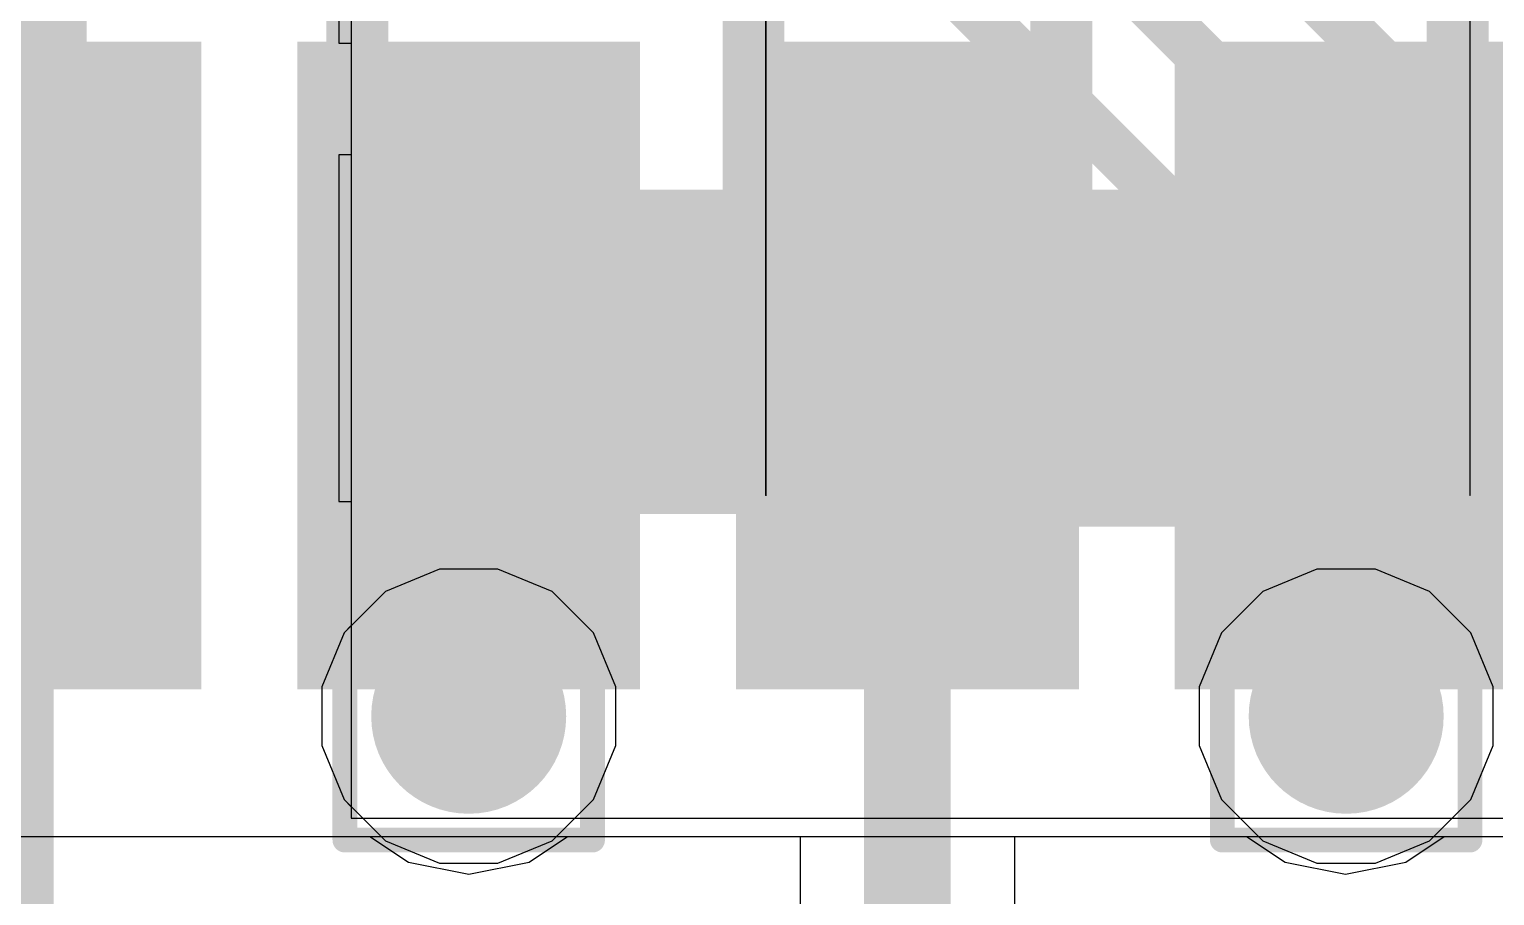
# Model space of a CAD drawing. Header units: inches. Extents: x -6 to 283, y -12 to 154.
# Drawn here: x 24.294 to 27.3, y 6.018 to 7.795 of the extents above; entities that cross this region are included whole.
import ezdxf

# ---------------------------------------------------------------- set-up
doc = ezdxf.new("R2010")
doc.units = ezdxf.units.IN
for name, color, linetype in [('Bottom Layer', 5, 'Continuous'), ('Bottom Overlay', 54, 'Continuous'), ('Bottom Paste', 16, 'Continuous'), ('Bottom Solder', 6, 'Continuous'), ('Drill Drawing', 1, 'Continuous'), ('GND-1', 16, 'Continuous'), ('GND-2', 90, 'Continuous'), ('GND-3', 216, 'Continuous'), ('GND-4', 54, 'Continuous'), ('PWR-1', 156, 'Continuous'), ('PWR-2', 130, 'Continuous'), ('Signal L1', 76, 'Continuous'), ('Signal L2', 6, 'Continuous'), ('Top Layer', 1, 'Continuous'), ('Top Paste', 8, 'Continuous'), ('Top Solder', 216, 'Continuous'), ('Via Holes', 16, 'Continuous')]:
    doc.layers.add(name, color=color, linetype=linetype)

# ---------------------------------------------------------------- blocks, each defined once
blk = doc.blocks.new('AP6275S__49')
at = {"layer": 'Top Layer'}
for points in [[(-2, -5.6275), (-2, -6.7525), (-2.5, -6.7525), (-2.5, -5.6275)], [(-1.1, -5.6275), (-1.1, -6.7525), (-1.6, -6.7525), (-1.6, -5.6275)], [(-0.2, -5.6275), (-0.2, -6.7525), (-0.7, -6.7525), (-0.7, -5.6275)], [(0.7, -5.6275), (0.7, -6.7525), (0.2, -6.7525), (0.2, -5.6275)]]:
    blk.add_hatch(color=1, dxfattribs=at).paths.add_polyline_path(points)
at = {"layer": 'Top Paste'}
for points in [[(-2, -5.6275), (-2, -6.7525), (-2.5, -6.7525), (-2.5, -5.6275)], [(-1.1, -5.6275), (-1.1, -6.7525), (-1.6, -6.7525), (-1.6, -5.6275)], [(-0.2, -5.6275), (-0.2, -6.7525), (-0.7, -6.7525), (-0.7, -5.6275)], [(0.7, -5.6275), (0.7, -6.7525), (0.2, -6.7525), (0.2, -5.6275)]]:
    blk.add_hatch(color=8, dxfattribs=at).paths.add_polyline_path(points)
at = {"layer": 'Top Solder'}
for points in [[(-1.8984, -5.5259), (-1.8984, -6.8541), (-2.6016, -6.8541), (-2.6016, -5.5259)], [(-0.9984, -5.5259), (-0.9984, -6.8541), (-1.7016, -6.8541), (-1.7016, -5.5259)], [(-0.0984, -5.5259), (-0.0984, -6.8541), (-0.8016, -6.8541), (-0.8016, -5.5259)], [(0.8016, -5.5259), (0.8016, -6.8541), (0.0984, -6.8541), (0.0984, -5.5259)]]:
    blk.add_hatch(color=216, dxfattribs=at).paths.add_polyline_path(points)
blk = doc.blocks.new('R___0402_B_122')
at = {"layer": 'Bottom Layer'}
for points in [[(-0.2413, 0.3175), (-0.2413, -0.3175), (-0.6985, -0.3175), (-0.6985, 0.3175)], [(0.6985, 0.3175), (0.6985, -0.3175), (0.2413, -0.3175), (0.2413, 0.3175)]]:
    blk.add_hatch(color=5, dxfattribs=at).paths.add_polyline_path(points)
at = {"layer": 'Bottom Paste'}
for points in [[(-0.2413, 0.3175), (-0.2413, -0.3175), (-0.6985, -0.3175), (-0.6985, 0.3175)], [(0.6985, 0.3175), (0.6985, -0.3175), (0.2413, -0.3175), (0.2413, 0.3175)]]:
    blk.add_hatch(color=16, dxfattribs=at).paths.add_polyline_path(points)
at = {"layer": 'Bottom Solder'}
for points in [[(-0.1863, 0.3725), (-0.1863, -0.3725), (-0.7535, -0.3725), (-0.7535, 0.3725)], [(0.7535, 0.3725), (0.7535, -0.3725), (0.1863, -0.3725), (0.1863, 0.3725)]]:
    blk.add_hatch(color=6, dxfattribs=at).paths.add_polyline_path(points)
at = {"layer": 'Bottom Overlay'}
for points in [[(-0.7874, -0.4064, 0.127, 0.127, 0), (-0.7874, 0.4064, 0.127, 0.127, 0)], [(0.7874, 0.4064, 0.127, 0.127, 0), (-0.7874, 0.4064, 0.127, 0.127, 0)], [(0.7874, -0.4064, 0.127, 0.127, 0), (0.7874, 0.4064, 0.127, 0.127, 0)], [(0.8128, 0.4318, 0.00323, 0.00323, 0), (-0.8128, 0.4318, 0.00323, 0.00323, 0)], [(0.7874, -0.4064, 0.127, 0.127, 0), (-0.7874, -0.4064, 0.127, 0.127, 0)]]:
    blk.add_lwpolyline(points, format="xyseb", dxfattribs=at)
for points in [[(-0.8191, 0.4064, 0.0635, 0.0635, 1), (-0.7556, 0.4064, 0.0635, 0.0635, 1)], [(-0.8191, 0.4064, 0.0635, 0.0635, 1), (-0.7556, 0.4064, 0.0635, 0.0635, 1)], [(0.7556, 0.4064, 0.0635, 0.0635, 1), (0.8191, 0.4064, 0.0635, 0.0635, 1)], [(0.7556, 0.4064, 0.0635, 0.0635, 1), (0.8191, 0.4064, 0.0635, 0.0635, 1)], [(-0.8136, 0.4318, 0.00161, 0.00161, 1), (-0.812, 0.4318, 0.00161, 0.00161, 1)], [(0.812, 0.4318, 0.00161, 0.00161, 1), (0.8136, 0.4318, 0.00161, 0.00161, 1)], [(-0.8191, -0.4064, 0.0635, 0.0635, 1), (-0.7556, -0.4064, 0.0635, 0.0635, 1)], [(-0.8191, -0.4064, 0.0635, 0.0635, 1), (-0.7556, -0.4064, 0.0635, 0.0635, 1)], [(0.7556, -0.4064, 0.0635, 0.0635, 1), (0.8191, -0.4064, 0.0635, 0.0635, 1)], [(0.7556, -0.4064, 0.0635, 0.0635, 1), (0.8191, -0.4064, 0.0635, 0.0635, 1)]]:
    blk.add_lwpolyline(points, format="xyseb", close=True, dxfattribs=at)
blk = doc.blocks.new('R___0402_B_134')
at = {"layer": 'Bottom Layer'}
for points in [[(-0.2413, 0.3175), (-0.2413, -0.3175), (-0.6985, -0.3175), (-0.6985, 0.3175)], [(0.6985, 0.3175), (0.6985, -0.3175), (0.2413, -0.3175), (0.2413, 0.3175)]]:
    blk.add_hatch(color=5, dxfattribs=at).paths.add_polyline_path(points)
at = {"layer": 'Bottom Paste'}
for points in [[(-0.2413, 0.3175), (-0.2413, -0.3175), (-0.6985, -0.3175), (-0.6985, 0.3175)], [(0.6985, 0.3175), (0.6985, -0.3175), (0.2413, -0.3175), (0.2413, 0.3175)]]:
    blk.add_hatch(color=16, dxfattribs=at).paths.add_polyline_path(points)
at = {"layer": 'Bottom Solder'}
for points in [[(-0.1863, 0.3725), (-0.1863, -0.3725), (-0.7535, -0.3725), (-0.7535, 0.3725)], [(0.7535, 0.3725), (0.7535, -0.3725), (0.1863, -0.3725), (0.1863, 0.3725)]]:
    blk.add_hatch(color=6, dxfattribs=at).paths.add_polyline_path(points)
at = {"layer": 'Bottom Overlay'}
for points in [[(0.7874, 0.4064, 0.127, 0.127, 0), (-0.7874, 0.4064, 0.127, 0.127, 0)], [(-0.7874, -0.4064, 0.127, 0.127, 0), (-0.7874, 0.4064, 0.127, 0.127, 0)], [(0.7874, -0.4064, 0.127, 0.127, 0), (0.7874, 0.4064, 0.127, 0.127, 0)], [(0.8128, 0.4318, 0.00323, 0.00323, 0), (-0.8128, 0.4318, 0.00323, 0.00323, 0)], [(0.7874, -0.4064, 0.127, 0.127, 0), (-0.7874, -0.4064, 0.127, 0.127, 0)]]:
    blk.add_lwpolyline(points, format="xyseb", dxfattribs=at)
for points in [[(-0.8191, 0.4064, 0.0635, 0.0635, 1), (-0.7556, 0.4064, 0.0635, 0.0635, 1)], [(-0.8191, 0.4064, 0.0635, 0.0635, 1), (-0.7556, 0.4064, 0.0635, 0.0635, 1)], [(0.7556, 0.4064, 0.0635, 0.0635, 1), (0.8191, 0.4064, 0.0635, 0.0635, 1)], [(0.7556, 0.4064, 0.0635, 0.0635, 1), (0.8191, 0.4064, 0.0635, 0.0635, 1)], [(-0.8136, 0.4318, 0.00161, 0.00161, 1), (-0.812, 0.4318, 0.00161, 0.00161, 1)], [(0.812, 0.4318, 0.00161, 0.00161, 1), (0.8136, 0.4318, 0.00161, 0.00161, 1)], [(-0.8191, -0.4064, 0.0635, 0.0635, 1), (-0.7556, -0.4064, 0.0635, 0.0635, 1)], [(-0.8191, -0.4064, 0.0635, 0.0635, 1), (-0.7556, -0.4064, 0.0635, 0.0635, 1)], [(0.7556, -0.4064, 0.0635, 0.0635, 1), (0.8191, -0.4064, 0.0635, 0.0635, 1)], [(0.7556, -0.4064, 0.0635, 0.0635, 1), (0.8191, -0.4064, 0.0635, 0.0635, 1)]]:
    blk.add_lwpolyline(points, format="xyseb", close=True, dxfattribs=at)

msp = doc.modelspace()

# ---------------------------------------------------------------- hatches: boundary and pattern name
at = {"layer": 'Bottom Layer'}
h = msp.add_hatch(color=5, dxfattribs=at)
edge = h.paths.add_edge_path()
edge.add_arc((25.1954, 6.3862), 0.2, 0, 360)
h = msp.add_hatch(color=5, dxfattribs=at)
edge = h.paths.add_edge_path()
edge.add_arc((26.9954, 6.3862), 0.2, 0, 360)
at = {"layer": 'GND-1'}
h = msp.add_hatch(color=16, dxfattribs=at)
edge = h.paths.add_edge_path()
edge.add_arc((25.1954, 6.3862), 0.2, 0, 360)
h = msp.add_hatch(color=16, dxfattribs=at)
edge = h.paths.add_edge_path()
edge.add_arc((26.9954, 6.3862), 0.2, 0, 360)
at = {"layer": 'GND-2'}
h = msp.add_hatch(color=90, dxfattribs=at)
edge = h.paths.add_edge_path()
edge.add_arc((25.1954, 6.3862), 0.2, 0, 360)
h = msp.add_hatch(color=90, dxfattribs=at)
edge = h.paths.add_edge_path()
edge.add_arc((26.9954, 6.3862), 0.2, 0, 360)
at = {"layer": 'GND-3'}
h = msp.add_hatch(color=216, dxfattribs=at)
edge = h.paths.add_edge_path()
edge.add_arc((25.1954, 6.3862), 0.2, 0, 360)
h = msp.add_hatch(color=216, dxfattribs=at)
edge = h.paths.add_edge_path()
edge.add_arc((26.9954, 6.3862), 0.2, 0, 360)
at = {"layer": 'GND-4'}
h = msp.add_hatch(color=54, dxfattribs=at)
edge = h.paths.add_edge_path()
edge.add_arc((25.1954, 6.3862), 0.2, 0, 360)
h = msp.add_hatch(color=54, dxfattribs=at)
edge = h.paths.add_edge_path()
edge.add_arc((26.9954, 6.3862), 0.2, 0, 360)
at = {"layer": 'PWR-1'}
h = msp.add_hatch(color=156, dxfattribs=at)
edge = h.paths.add_edge_path()
edge.add_arc((25.1954, 6.3862), 0.2, 0, 360)
h = msp.add_hatch(color=156, dxfattribs=at)
edge = h.paths.add_edge_path()
edge.add_arc((26.9954, 6.3862), 0.2, 0, 360)
at = {"layer": 'PWR-2'}
h = msp.add_hatch(color=130, dxfattribs=at)
edge = h.paths.add_edge_path()
edge.add_arc((25.1954, 6.3862), 0.2, 0, 360)
h = msp.add_hatch(color=130, dxfattribs=at)
edge = h.paths.add_edge_path()
edge.add_arc((26.9954, 6.3862), 0.2, 0, 360)
at = {"layer": 'Signal L1'}
h = msp.add_hatch(color=76, dxfattribs=at)
edge = h.paths.add_edge_path()
edge.add_arc((25.1954, 6.3862), 0.2, 0, 360)
h = msp.add_hatch(color=76, dxfattribs=at)
edge = h.paths.add_edge_path()
edge.add_arc((26.9954, 6.3862), 0.2, 0, 360)
at = {"layer": 'Signal L2'}
h = msp.add_hatch(color=6, dxfattribs=at)
edge = h.paths.add_edge_path()
edge.add_arc((25.1954, 6.3862), 0.2, 0, 360)
h = msp.add_hatch(color=6, dxfattribs=at)
edge = h.paths.add_edge_path()
edge.add_arc((26.9954, 6.3862), 0.2, 0, 360)
at = {"layer": 'Top Layer'}
h = msp.add_hatch(color=1, dxfattribs=at)
edge = h.paths.add_edge_path()
edge.add_arc((25.1954, 6.3862), 0.2, 0, 360)
h = msp.add_hatch(color=1, dxfattribs=at)
edge = h.paths.add_edge_path()
edge.add_arc((26.9954, 6.3862), 0.2, 0, 360)
at = {"layer": 'Via Holes'}
h = msp.add_hatch(color=7, dxfattribs=at)
edge = h.paths.add_edge_path()
edge.add_arc((25.1954, 6.3862), 0.1, 0, 360)
h = msp.add_hatch(color=7, dxfattribs=at)
edge = h.paths.add_edge_path()
edge.add_arc((26.9954, 6.3862), 0.1, 0, 360)

# ---------------------------------------------------------------- linework, layer by layer
at = {"layer": 'Bottom Layer'}
for p, q in [((24.9546, 10.7059), (24.9546, 6.1772)), ((24.9287, 8.4773), (24.9287, 7.7661)), ((24.9287, 7.7661), (24.9546, 7.7661)), ((24.9546, 7.7661), (24.9546, 7.5375)), ((24.9546, 7.5375), (24.9287, 7.5375)), ((24.9287, 7.5375), (24.9287, 6.8263)), ((24.9287, 6.8263), (24.9546, 6.8263)), ((24.9546, 6.8263), (24.9546, 6.5719)), ((24.9398, 6.5571), (24.8938, 6.4462)), ((24.9546, 6.5719), (24.9398, 6.5571)), ((24.8938, 6.4462), (24.8938, 6.3262)), ((24.8938, 6.3262), (24.9398, 6.2154)), ((24.9398, 6.2154), (24.9546, 6.2005)), ((24.9546, 6.2005), (24.9546, 6.1772)), ((24.9546, 6.1772), (32.7591, 6.1772)), ((24.9546, 6.1772), (24.978, 6.1772)), ((24.978, 6.1772), (25.0246, 6.1305)), ((25.3663, 6.1305), (25.4129, 6.1772)), ((25.4129, 6.1772), (26.778, 6.1772)), ((26.778, 6.1772), (26.8246, 6.1305)), ((27.1663, 6.1305), (27.2129, 6.1772)), ((27.2129, 6.1772), (27.678, 6.1772)), ((25.0246, 6.1305), (25.1354, 6.0846)), ((25.2554, 6.0846), (25.3663, 6.1305)), ((26.8246, 6.1305), (26.9354, 6.0846)), ((27.0554, 6.0846), (27.1663, 6.1305)), ((25.1354, 6.0846), (25.2554, 6.0846)), ((26.9354, 6.0846), (27.0554, 6.0846))]:
    msp.add_line(p, q, dxfattribs=at)
for points in [[(25.1954, 7.0422, 0.1778, 0.1778, 0), (25.3351, 7.1819, 0.1778, 0.1778, 0)], [(25.3351, 7.1819, 0.1778, 0.1778, 0), (25.3732, 7.1819, 0.1778, 0.1778, 0)], [(26.8176, 7.1822, 0.1778, 0.1778, 0), (26.8557, 7.1822, 0.1778, 0.1778, 0)], [(26.8557, 7.1822, 0.1778, 0.1778, 0), (26.9954, 7.0425, 0.1778, 0.1778, 0)], [(25.1954, 6.3862, 0.1778, 0.1778, 0), (25.1954, 7.0422, 0.1778, 0.1778, 0)], [(26.9954, 6.3862, 0.1778, 0.1778, 0), (26.9954, 7.0425, 0.1778, 0.1778, 0)]]:
    msp.add_lwpolyline(points, format="xyseb", dxfattribs=at)
for points in [[(25.2907, 7.1819, 0.0889, 0.0889, 1), (25.3796, 7.1819, 0.0889, 0.0889, 1)], [(25.2907, 7.1819, 0.0889, 0.0889, 1), (25.3796, 7.1819, 0.0889, 0.0889, 1)], [(25.3288, 7.1819, 0.0889, 0.0889, 1), (25.4177, 7.1819, 0.0889, 0.0889, 1)], [(26.7732, 7.1822, 0.0889, 0.0889, 1), (26.8621, 7.1822, 0.0889, 0.0889, 1)], [(26.8113, 7.1822, 0.0889, 0.0889, 1), (26.9002, 7.1822, 0.0889, 0.0889, 1)], [(26.8113, 7.1822, 0.0889, 0.0889, 1), (26.9002, 7.1822, 0.0889, 0.0889, 1)], [(25.151, 7.0422, 0.0889, 0.0889, 1), (25.2399, 7.0422, 0.0889, 0.0889, 1)], [(25.151, 7.0422, 0.0889, 0.0889, 1), (25.2399, 7.0422, 0.0889, 0.0889, 1)], [(26.951, 7.0425, 0.0889, 0.0889, 1), (27.0399, 7.0425, 0.0889, 0.0889, 1)], [(26.951, 7.0425, 0.0889, 0.0889, 1), (27.0399, 7.0425, 0.0889, 0.0889, 1)], [(25.151, 6.3862, 0.0889, 0.0889, 1), (25.2399, 6.3862, 0.0889, 0.0889, 1)], [(26.951, 6.3862, 0.0889, 0.0889, 1), (27.0399, 6.3862, 0.0889, 0.0889, 1)]]:
    msp.add_lwpolyline(points, format="xyseb", close=True, dxfattribs=at)
at = {"layer": 'Drill Drawing'}
for points in [[(24.9414, 6.6402, 0.0508, 0.0508, 0), (25.4494, 6.6402, 0.0508, 0.0508, 0)], [(24.9414, 6.1322, 0.0508, 0.0508, 0), (24.9414, 6.6402, 0.0508, 0.0508, 0)], [(25.4494, 6.1322, 0.0508, 0.0508, 0), (25.4494, 6.6402, 0.0508, 0.0508, 0)], [(26.7414, 6.6402, 0.0508, 0.0508, 0), (27.2494, 6.6402, 0.0508, 0.0508, 0)], [(26.7414, 6.1322, 0.0508, 0.0508, 0), (26.7414, 6.6402, 0.0508, 0.0508, 0)], [(27.2494, 6.1322, 0.0508, 0.0508, 0), (27.2494, 6.6402, 0.0508, 0.0508, 0)], [(24.9414, 6.1322, 0.0508, 0.0508, 0), (25.4494, 6.1322, 0.0508, 0.0508, 0)], [(26.7414, 6.1322, 0.0508, 0.0508, 0), (27.2494, 6.1322, 0.0508, 0.0508, 0)]]:
    msp.add_lwpolyline(points, format="xyseb", dxfattribs=at)
for points in [[(24.9287, 6.6402, 0.0254, 0.0254, 1), (24.9541, 6.6402, 0.0254, 0.0254, 1)], [(24.9287, 6.6402, 0.0254, 0.0254, 1), (24.9541, 6.6402, 0.0254, 0.0254, 1)], [(25.4367, 6.6402, 0.0254, 0.0254, 1), (25.4621, 6.6402, 0.0254, 0.0254, 1)], [(25.4367, 6.6402, 0.0254, 0.0254, 1), (25.4621, 6.6402, 0.0254, 0.0254, 1)], [(26.7287, 6.6402, 0.0254, 0.0254, 1), (26.7541, 6.6402, 0.0254, 0.0254, 1)], [(26.7287, 6.6402, 0.0254, 0.0254, 1), (26.7541, 6.6402, 0.0254, 0.0254, 1)], [(27.2367, 6.6402, 0.0254, 0.0254, 1), (27.2621, 6.6402, 0.0254, 0.0254, 1)], [(27.2367, 6.6402, 0.0254, 0.0254, 1), (27.2621, 6.6402, 0.0254, 0.0254, 1)], [(24.9287, 6.1322, 0.0254, 0.0254, 1), (24.9541, 6.1322, 0.0254, 0.0254, 1)], [(24.9287, 6.1322, 0.0254, 0.0254, 1), (24.9541, 6.1322, 0.0254, 0.0254, 1)], [(25.4367, 6.1322, 0.0254, 0.0254, 1), (25.4621, 6.1322, 0.0254, 0.0254, 1)], [(25.4367, 6.1322, 0.0254, 0.0254, 1), (25.4621, 6.1322, 0.0254, 0.0254, 1)], [(26.7287, 6.1322, 0.0254, 0.0254, 1), (26.7541, 6.1322, 0.0254, 0.0254, 1)], [(26.7287, 6.1322, 0.0254, 0.0254, 1), (26.7541, 6.1322, 0.0254, 0.0254, 1)], [(27.2367, 6.1322, 0.0254, 0.0254, 1), (27.2621, 6.1322, 0.0254, 0.0254, 1)], [(27.2367, 6.1322, 0.0254, 0.0254, 1), (27.2621, 6.1322, 0.0254, 0.0254, 1)]]:
    msp.add_lwpolyline(points, format="xyseb", close=True, dxfattribs=at)
at = {"layer": 'GND-1'}
for p, q in [((25.1354, 6.6878), (25.0246, 6.6419)), ((25.2554, 6.6878), (25.1354, 6.6878)), ((25.3663, 6.6419), (25.2554, 6.6878)), ((26.9354, 6.6878), (26.8246, 6.6419)), ((27.0554, 6.6878), (26.9354, 6.6878)), ((27.1663, 6.6419), (27.0554, 6.6878)), ((25.0246, 6.6419), (24.9398, 6.5571)), ((25.4511, 6.5571), (25.3663, 6.6419)), ((26.8246, 6.6419), (26.7398, 6.5571)), ((27.2511, 6.5571), (27.1663, 6.6419)), ((24.9398, 6.5571), (24.8938, 6.4462)), ((25.497, 6.4462), (25.4511, 6.5571)), ((26.7398, 6.5571), (26.6938, 6.4462)), ((27.297, 6.4462), (27.2511, 6.5571)), ((24.8938, 6.4462), (24.8938, 6.3262)), ((25.497, 6.3262), (25.497, 6.4462)), ((26.6938, 6.4462), (26.6938, 6.3262)), ((27.297, 6.3262), (27.297, 6.4462)), ((24.8938, 6.3262), (24.9398, 6.2154)), ((25.4511, 6.2154), (25.497, 6.3262)), ((26.6938, 6.3262), (26.7398, 6.2154)), ((27.2511, 6.2154), (27.297, 6.3262)), ((24.9398, 6.2154), (25.0246, 6.1305)), ((25.3663, 6.1305), (25.4511, 6.2154)), ((26.7398, 6.2154), (26.8246, 6.1305)), ((27.1663, 6.1305), (27.2511, 6.2154)), ((25.0246, 6.1305), (25.1354, 6.0846)), ((25.2554, 6.0846), (25.3663, 6.1305)), ((26.8246, 6.1305), (26.9354, 6.0846)), ((27.0554, 6.0846), (27.1663, 6.1305)), ((25.1354, 6.0846), (25.2554, 6.0846)), ((26.9354, 6.0846), (27.0554, 6.0846))]:
    msp.add_line(p, q, dxfattribs=at)
at = {"layer": 'GND-2'}
for p, q in [((25.1354, 6.6878), (25.0246, 6.6419)), ((25.2554, 6.6878), (25.1354, 6.6878)), ((25.3663, 6.6419), (25.2554, 6.6878)), ((26.9354, 6.6878), (26.8246, 6.6419)), ((27.0554, 6.6878), (26.9354, 6.6878)), ((27.1663, 6.6419), (27.0554, 6.6878)), ((25.0246, 6.6419), (24.9398, 6.5571)), ((25.4511, 6.5571), (25.3663, 6.6419)), ((26.8246, 6.6419), (26.7398, 6.5571)), ((27.2511, 6.5571), (27.1663, 6.6419)), ((24.9398, 6.5571), (24.8938, 6.4462)), ((25.497, 6.4462), (25.4511, 6.5571)), ((26.7398, 6.5571), (26.6938, 6.4462)), ((27.297, 6.4462), (27.2511, 6.5571)), ((24.8938, 6.4462), (24.8938, 6.3262)), ((25.497, 6.3262), (25.497, 6.4462)), ((26.6938, 6.4462), (26.6938, 6.3262)), ((27.297, 6.3262), (27.297, 6.4462)), ((24.8938, 6.3262), (24.9398, 6.2154)), ((25.4511, 6.2154), (25.497, 6.3262)), ((26.6938, 6.3262), (26.7398, 6.2154)), ((27.2511, 6.2154), (27.297, 6.3262)), ((24.9398, 6.2154), (25.0246, 6.1305)), ((25.3663, 6.1305), (25.4511, 6.2154)), ((26.7398, 6.2154), (26.8246, 6.1305)), ((27.1663, 6.1305), (27.2511, 6.2154)), ((25.0246, 6.1305), (25.1354, 6.0846)), ((25.2554, 6.0846), (25.3663, 6.1305)), ((26.8246, 6.1305), (26.9354, 6.0846)), ((27.0554, 6.0846), (27.1663, 6.1305)), ((25.1354, 6.0846), (25.2554, 6.0846)), ((26.9354, 6.0846), (27.0554, 6.0846))]:
    msp.add_line(p, q, dxfattribs=at)
at = {"layer": 'GND-3'}
for p, q in [((25.1354, 6.6878), (25.0246, 6.6419)), ((25.2554, 6.6878), (25.1354, 6.6878)), ((25.3663, 6.6419), (25.2554, 6.6878)), ((26.9354, 6.6878), (26.8246, 6.6419)), ((27.0554, 6.6878), (26.9354, 6.6878)), ((27.1663, 6.6419), (27.0554, 6.6878)), ((25.0246, 6.6419), (24.9398, 6.5571)), ((25.4511, 6.5571), (25.3663, 6.6419)), ((26.8246, 6.6419), (26.7398, 6.5571)), ((27.2511, 6.5571), (27.1663, 6.6419)), ((24.9398, 6.5571), (24.8938, 6.4462)), ((25.497, 6.4462), (25.4511, 6.5571)), ((26.7398, 6.5571), (26.6938, 6.4462)), ((27.297, 6.4462), (27.2511, 6.5571)), ((24.8938, 6.4462), (24.8938, 6.3262)), ((25.497, 6.3262), (25.497, 6.4462)), ((26.6938, 6.4462), (26.6938, 6.3262)), ((27.297, 6.3262), (27.297, 6.4462)), ((24.8938, 6.3262), (24.9398, 6.2154)), ((25.4511, 6.2154), (25.497, 6.3262)), ((26.6938, 6.3262), (26.7398, 6.2154)), ((27.2511, 6.2154), (27.297, 6.3262)), ((24.9398, 6.2154), (25.0246, 6.1305)), ((25.3663, 6.1305), (25.4511, 6.2154)), ((26.7398, 6.2154), (26.8246, 6.1305)), ((27.1663, 6.1305), (27.2511, 6.2154)), ((25.0246, 6.1305), (25.1354, 6.0846)), ((25.2554, 6.0846), (25.3663, 6.1305)), ((26.8246, 6.1305), (26.9354, 6.0846)), ((27.0554, 6.0846), (27.1663, 6.1305)), ((25.1354, 6.0846), (25.2554, 6.0846)), ((26.9354, 6.0846), (27.0554, 6.0846))]:
    msp.add_line(p, q, dxfattribs=at)
at = {"layer": 'GND-4'}
for p, q in [((25.1354, 6.6878), (25.0246, 6.6419)), ((25.2554, 6.6878), (25.1354, 6.6878)), ((25.3663, 6.6419), (25.2554, 6.6878)), ((26.9354, 6.6878), (26.8246, 6.6419)), ((27.0554, 6.6878), (26.9354, 6.6878)), ((27.1663, 6.6419), (27.0554, 6.6878)), ((25.0246, 6.6419), (24.9398, 6.5571)), ((25.4511, 6.5571), (25.3663, 6.6419)), ((26.8246, 6.6419), (26.7398, 6.5571)), ((27.2511, 6.5571), (27.1663, 6.6419)), ((24.9398, 6.5571), (24.8938, 6.4462)), ((25.497, 6.4462), (25.4511, 6.5571)), ((26.7398, 6.5571), (26.6938, 6.4462)), ((27.297, 6.4462), (27.2511, 6.5571)), ((24.8938, 6.4462), (24.8938, 6.3262)), ((25.497, 6.3262), (25.497, 6.4462)), ((26.6938, 6.4462), (26.6938, 6.3262)), ((27.297, 6.3262), (27.297, 6.4462)), ((24.8938, 6.3262), (24.9398, 6.2154)), ((25.4511, 6.2154), (25.497, 6.3262)), ((26.6938, 6.3262), (26.7398, 6.2154)), ((27.2511, 6.2154), (27.297, 6.3262)), ((24.9398, 6.2154), (25.0246, 6.1305)), ((25.3663, 6.1305), (25.4511, 6.2154)), ((26.7398, 6.2154), (26.8246, 6.1305)), ((27.1663, 6.1305), (27.2511, 6.2154)), ((25.0246, 6.1305), (25.1354, 6.0846)), ((25.2554, 6.0846), (25.3663, 6.1305)), ((26.8246, 6.1305), (26.9354, 6.0846)), ((27.0554, 6.0846), (27.1663, 6.1305)), ((25.1354, 6.0846), (25.2554, 6.0846)), ((26.9354, 6.0846), (27.0554, 6.0846))]:
    msp.add_line(p, q, dxfattribs=at)
at = {"layer": 'PWR-1'}
for p, q in [((25.1354, 6.6878), (25.0246, 6.6419)), ((25.2554, 6.6878), (25.1354, 6.6878)), ((25.3663, 6.6419), (25.2554, 6.6878)), ((26.9354, 6.6878), (26.8246, 6.6419)), ((27.0554, 6.6878), (26.9354, 6.6878)), ((27.1663, 6.6419), (27.0554, 6.6878)), ((25.0246, 6.6419), (24.9398, 6.5571)), ((25.4511, 6.5571), (25.3663, 6.6419)), ((26.8246, 6.6419), (26.7398, 6.5571)), ((27.2511, 6.5571), (27.1663, 6.6419)), ((24.9398, 6.5571), (24.8938, 6.4462)), ((25.497, 6.4462), (25.4511, 6.5571)), ((26.7398, 6.5571), (26.6938, 6.4462)), ((27.297, 6.4462), (27.2511, 6.5571)), ((24.8938, 6.4462), (24.8938, 6.3262)), ((25.497, 6.3262), (25.497, 6.4462)), ((26.6938, 6.4462), (26.6938, 6.3262)), ((27.297, 6.3262), (27.297, 6.4462)), ((24.8938, 6.3262), (24.9398, 6.2154)), ((25.4511, 6.2154), (25.497, 6.3262)), ((26.6938, 6.3262), (26.7398, 6.2154)), ((27.2511, 6.2154), (27.297, 6.3262)), ((24.9398, 6.2154), (25.0246, 6.1305)), ((25.3663, 6.1305), (25.4511, 6.2154)), ((26.7398, 6.2154), (26.8246, 6.1305)), ((27.1663, 6.1305), (27.2511, 6.2154)), ((25.0246, 6.1305), (25.1354, 6.0846)), ((25.2554, 6.0846), (25.3663, 6.1305)), ((26.8246, 6.1305), (26.9354, 6.0846)), ((27.0554, 6.0846), (27.1663, 6.1305)), ((25.1354, 6.0846), (25.2554, 6.0846)), ((26.9354, 6.0846), (27.0554, 6.0846))]:
    msp.add_line(p, q, dxfattribs=at)
at = {"layer": 'PWR-2'}
for p, q in [((25.1354, 6.6878), (25.0246, 6.6419)), ((25.2554, 6.6878), (25.1354, 6.6878)), ((25.3663, 6.6419), (25.2554, 6.6878)), ((26.9354, 6.6878), (26.8246, 6.6419)), ((27.0554, 6.6878), (26.9354, 6.6878)), ((27.1663, 6.6419), (27.0554, 6.6878)), ((25.0246, 6.6419), (24.9398, 6.5571)), ((25.4511, 6.5571), (25.3663, 6.6419)), ((26.8246, 6.6419), (26.7398, 6.5571)), ((27.2511, 6.5571), (27.1663, 6.6419)), ((24.9398, 6.5571), (24.8938, 6.4462)), ((25.497, 6.4462), (25.4511, 6.5571)), ((26.7398, 6.5571), (26.6938, 6.4462)), ((27.297, 6.4462), (27.2511, 6.5571)), ((24.8938, 6.4462), (24.8938, 6.3262)), ((25.497, 6.3262), (25.497, 6.4462)), ((26.6938, 6.4462), (26.6938, 6.3262)), ((27.297, 6.3262), (27.297, 6.4462)), ((24.8938, 6.3262), (24.9398, 6.2154)), ((25.4511, 6.2154), (25.497, 6.3262)), ((26.6938, 6.3262), (26.7398, 6.2154)), ((27.2511, 6.2154), (27.297, 6.3262)), ((24.9398, 6.2154), (25.0246, 6.1305)), ((25.3663, 6.1305), (25.4511, 6.2154)), ((26.7398, 6.2154), (26.8246, 6.1305)), ((27.1663, 6.1305), (27.2511, 6.2154)), ((25.0246, 6.1305), (25.1354, 6.0846)), ((25.2554, 6.0846), (25.3663, 6.1305)), ((26.8246, 6.1305), (26.9354, 6.0846)), ((27.0554, 6.0846), (27.1663, 6.1305)), ((25.1354, 6.0846), (25.2554, 6.0846)), ((26.9354, 6.0846), (27.0554, 6.0846))]:
    msp.add_line(p, q, dxfattribs=at)
at = {"layer": 'Signal L1'}
msp.add_lwpolyline([(24.2844, 4.9006, 0.1194, 0.1194, 0), (24.2844, 8.6926, 0.1194, 0.1194, 0)], format="xyseb", dxfattribs=at)
at = {"layer": 'Signal L2'}
for points in [[(25.3731, 8.6926, 0.1016, 0.1016, 0), (26.9667, 7.099, 0.1016, 0.1016, 0)], [(26.3095, 8.1286, 0.1016, 0.1016, 0), (27.0665, 7.3717, 0.1016, 0.1016, 0)], [(26.8822, 7.9103, 0.1016, 0.1016, 0), (27.1755, 7.617, 0.1016, 0.1016, 0)], [(27.1755, 7.617, 0.1016, 0.1016, 0), (30.4454, 7.617, 0.1016, 0.1016, 0)], [(27.0665, 7.3717, 0.1016, 0.1016, 0), (30.2775, 7.3717, 0.1016, 0.1016, 0)], [(26.9667, 7.099, 0.1016, 0.1016, 0), (30.1396, 7.099, 0.1016, 0.1016, 0)], [(26.0571, 6.5913, 0.1016, 0.1016, 0), (26.2918, 6.8259, 0.1016, 0.1016, 0)], [(26.2918, 6.8259, 0.1016, 0.1016, 0), (30.0129, 6.8259, 0.1016, 0.1016, 0)], [(26.0571, 5.4796, 0.1016, 0.1016, 0), (26.0571, 6.5913, 0.1016, 0.1016, 0)]]:
    msp.add_lwpolyline(points, format="xyseb", dxfattribs=at)
for points in [[(27.1501, 7.617, 0.0508, 0.0508, 1), (27.2009, 7.617, 0.0508, 0.0508, 1)], [(27.1501, 7.617, 0.0508, 0.0508, 1), (27.2009, 7.617, 0.0508, 0.0508, 1)], [(27.0411, 7.3717, 0.0508, 0.0508, 1), (27.0919, 7.3717, 0.0508, 0.0508, 1)], [(27.0411, 7.3717, 0.0508, 0.0508, 1), (27.0919, 7.3717, 0.0508, 0.0508, 1)], [(26.9413, 7.099, 0.0508, 0.0508, 1), (26.9921, 7.099, 0.0508, 0.0508, 1)], [(26.9413, 7.099, 0.0508, 0.0508, 1), (26.9921, 7.099, 0.0508, 0.0508, 1)], [(26.2664, 6.8259, 0.0508, 0.0508, 1), (26.3172, 6.8259, 0.0508, 0.0508, 1)], [(26.2664, 6.8259, 0.0508, 0.0508, 1), (26.3172, 6.8259, 0.0508, 0.0508, 1)], [(26.0317, 6.5913, 0.0508, 0.0508, 1), (26.0825, 6.5913, 0.0508, 0.0508, 1)], [(26.0317, 6.5913, 0.0508, 0.0508, 1), (26.0825, 6.5913, 0.0508, 0.0508, 1)]]:
    msp.add_lwpolyline(points, format="xyseb", close=True, dxfattribs=at)
at = {"layer": 'Top Layer'}
for p, q in [((20.1416, 6.1399), (31.9205, 6.1399)), ((23.0668, 6.1399), (24.9926, 6.1399)), ((24.9926, 6.1399), (25.0716, 6.0871)), ((25.3193, 6.0871), (25.3982, 6.1399)), ((25.3982, 6.1399), (25.8753, 6.1399)), ((25.8753, 6.1399), (25.8753, 5.7754)), ((26.3156, 5.7754), (26.3156, 6.1399)), ((26.3156, 6.1399), (26.791, 6.1399)), ((26.791, 6.1399), (26.87, 6.0871)), ((27.1177, 6.0871), (27.1967, 6.1399)), ((27.1967, 6.1399), (27.6926, 6.1399)), ((25.0716, 6.0871), (25.1954, 6.0625)), ((25.1954, 6.0625), (25.3193, 6.0871)), ((26.87, 6.0871), (26.9938, 6.0625)), ((26.9938, 6.0625), (27.1177, 6.0871))]:
    msp.add_line(p, q, dxfattribs=at)
for points in [[(24.2844, 7.1161, 0.254, 0.254, 0), (24.2844, 8.6926, 0.254, 0.254, 0)], [(25.1954, 6.3862, 0.381, 0.381, 0), (25.1954, 7.1051, 0.381, 0.381, 0)], [(26.9938, 6.3862, 0.381, 0.381, 0), (26.9938, 7.1051, 0.381, 0.381, 0)], [(26.0954, 5.3274, 0.1778, 0.1778, 0), (26.0954, 7.1051, 0.1778, 0.1778, 0)], [(26.9954, 6.3862, 0.1778, 0.1778, 0), (26.9954, 7.1051, 0.1778, 0.1778, 0)], [(26.9923, 6.3862, 0.1778, 0.1778, 0), (26.9954, 6.3862, 0.1778, 0.1778, 0)]]:
    msp.add_lwpolyline(points, format="xyseb", dxfattribs=at)
for points in [[(25.1002, 7.1051, 0.1905, 0.1905, 1), (25.2907, 7.1051, 0.1905, 0.1905, 1)], [(26.8986, 7.1051, 0.1905, 0.1905, 1), (27.0891, 7.1051, 0.1905, 0.1905, 1)], [(24.2209, 7.1161, 0.127, 0.127, 1), (24.3479, 7.1161, 0.127, 0.127, 1)], [(26.051, 7.1051, 0.0889, 0.0889, 1), (26.1399, 7.1051, 0.0889, 0.0889, 1)], [(26.951, 7.1051, 0.0889, 0.0889, 1), (27.0399, 7.1051, 0.0889, 0.0889, 1)], [(25.1002, 6.3862, 0.1905, 0.1905, 1), (25.2907, 6.3862, 0.1905, 0.1905, 1)], [(26.8986, 6.3862, 0.1905, 0.1905, 1), (27.0891, 6.3862, 0.1905, 0.1905, 1)], [(26.9478, 6.3862, 0.0889, 0.0889, 1), (27.0367, 6.3862, 0.0889, 0.0889, 1)], [(26.951, 6.3862, 0.0889, 0.0889, 1), (27.0399, 6.3862, 0.0889, 0.0889, 1)], [(26.951, 6.3862, 0.0889, 0.0889, 1), (27.0399, 6.3862, 0.0889, 0.0889, 1)]]:
    msp.add_lwpolyline(points, format="xyseb", close=True, dxfattribs=at)

# ---------------------------------------------------------------- block references
msp.add_blockref('AP6275S__49', (26.5454, 13.2951))
at = {"rotation": 270}
for name, p in [('R___0402_B_134', (25.3732, 7.6518)), ('R___0402_B_122', (26.8176, 7.6521))]:
    msp.add_blockref(name, p, dxfattribs=at)

doc.saveas('drawing.dxf')
